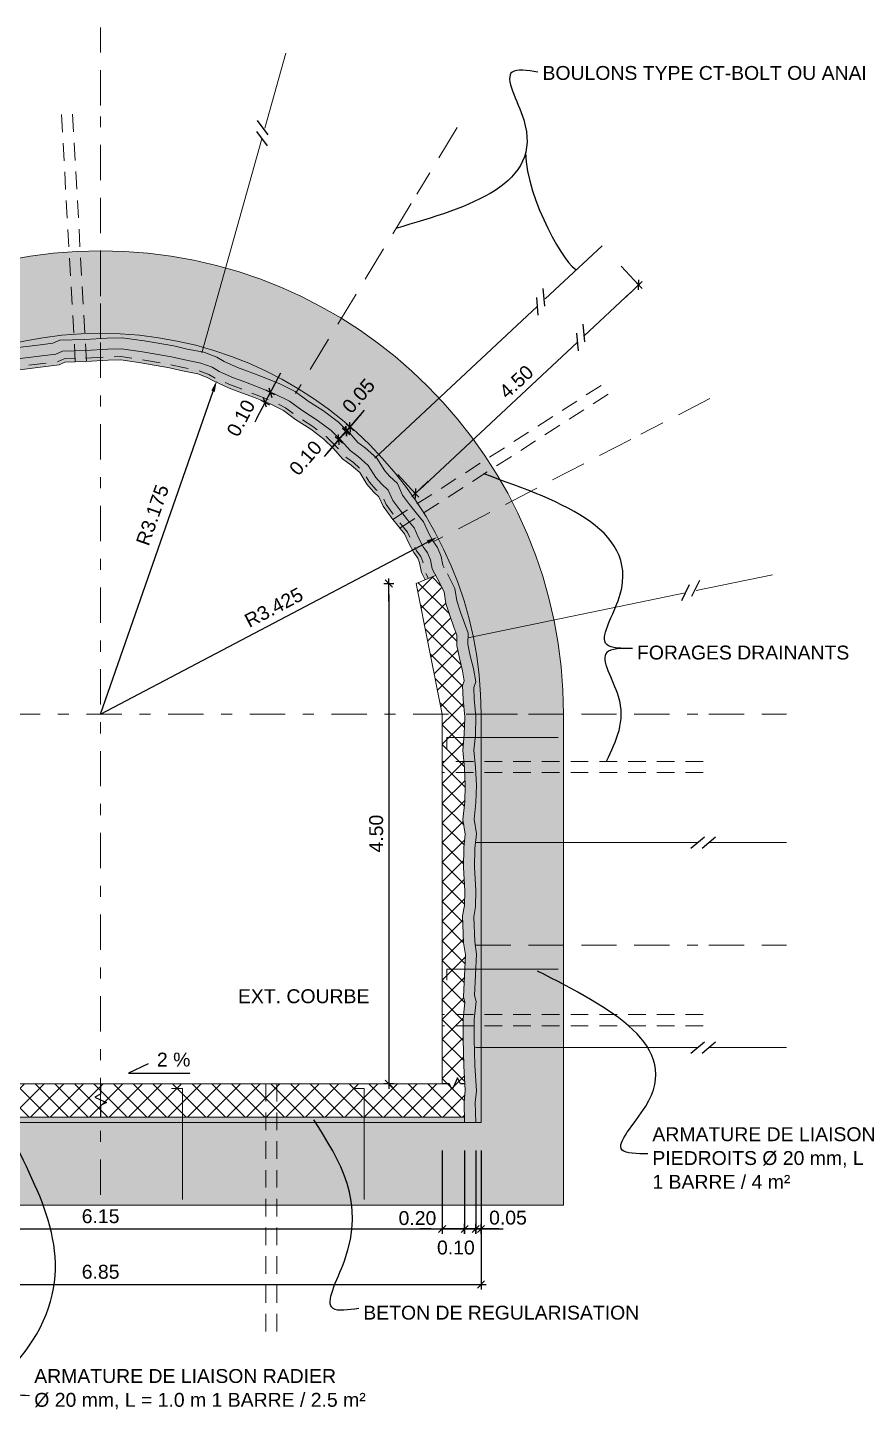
# Model space of a CAD drawing. Header units: millimetres. Extents: x -133 to 63340, y -143 to 109141.
# Drawn here: x 211.28 to 218.75, y 118.73 to 131.16 of the extents above; entities that cross this region are included whole.
import ezdxf
from ezdxf.enums import TextEntityAlignment as Align

# ---------------------------------------------------------------- set-up
doc = ezdxf.new("R2010")
doc.units = ezdxf.units.MM
doc.header["$MEASUREMENT"] = 0
doc.header["$PDMODE"] = 67
doc.linetypes.add('TRATTEGGIATA2', pattern=[9.525, 6.35, -3.175])
doc.linetypes.add('TRATTOPUNTO2', pattern=[12.7, 6.35, -3.175, 0, -3.175])
doc.layers.add('archi', color=5, linetype='Continuous', plot=False)
for name, color, linetype in [('DIME', 6, 'Continuous'), ('LIN010CO', 2, 'Continuous'), ('LIN018CO', 6, 'Continuous'), ('LIN050CO', 3, 'Continuous'), ('TEXT035', 1, 'Continuous'), ('Tratteggi', 2, 'Continuous')]:
    doc.layers.add(name, color=color, linetype=linetype)
doc.styles.add('ARIAL', font='arial.ttf')
doc.linetypes.add('ROCCIA', pattern='A,0.25,[130,BERETTA.shx,S=0.1,R=0,X=0,Y=0],-0.2,0.25', length=0.7)
doc.dimstyles.new('50', dxfattribs={"dimscale": 0.5, "dimtxt": 0.25, "dimasz": 0.2, "dimexe": 0, "dimexo": 0.5, "dimgap": 0.1, "dimtad": 1, "dimzin": 4, "dimdsep": 46, "dimtxsty": 'ARIAL', "dimblk1": 'LINE', "dimblk2": 'LINE', "dimsah": 1, "dimcen": 2.5, "dimclrd": 256, "dimclre": 256, "dimclrt": 1, "dimadec": 0, "dimazin": 0, "dimtfac": 1, "dimtmove": 2, "dimatfit": 3, "dimldrblk": 'LINE', "dimfxl": 1, "dimtvp": 1, "dimtolj": 1, "dimtzin": 0, "dimarcsym": 0})
pattern_1 = [(37.5, (1.38005, -43.13639), (-0.002519734, 0.077072951), [0, -0.0608, 0, -0.068, 0, -0.065]), (7.5, (1.38005, -43.13639), (0.07079107, 0.112885843), [0, -0.0328, 0, -0.0548, 0, -0.021]), (327.5, (1.33085, -43.13639), (0.124565674, 0.000226362), [0, -0.02, 0, -0.072, 0, -0.094]), (317.5, (1.33085, -43.13639), (0.120245064, 0.035107023), [0, -0.01, 0, -0.0472, 0, -0.054])]
pattern_2 = [(45, (1.38005, 0), (-0.08838835, 0.08838835), []), (135, (1.38005, 0), (-0.08838835, -0.08838835), [])]

# ---------------------------------------------------------------- blocks, each defined once
blk = doc.blocks.new('LINE')
for p, q in [((-1.6, 0), (0.45, 0)), ((0, 0.45), (0, -0.45))]:
    blk.add_line(p, q)
at = {"color": 3}
blk.add_line((-0.32, -0.32), (0.32, 0.32), dxfattribs=at)
blk = doc.blocks.new('*D18')
at = {"layer": 'Defpoints', "color": 0, "transparency": 16777216}
for p in [(208.865, 121.313), (215.015, 121.313), (215.015, 120.357)]:
    blk.add_point(p, dxfattribs=at)
at = {"layer": 'LIN018CO', "lineweight": -2, "transparency": 16777216}
for p, q in [((208.865, 121.063), (208.865, 120.357)), ((215.015, 121.063), (215.015, 120.357)), ((208.965, 120.357), (214.915, 120.357))]:
    blk.add_line(p, q, dxfattribs=at)
at = {"layer": 'LIN018CO', "lineweight": -2, "transparency": 16777216, "xscale": 0.1, "yscale": 0.1, "zscale": 0.1, "rotation": 180}
blk.add_blockref('LINE', (208.865, 120.357), dxfattribs=at)
at = {"layer": 'LIN018CO', "lineweight": -2, "transparency": 16777216, "xscale": 0.1, "yscale": 0.1, "zscale": 0.1}
blk.add_blockref('LINE', (215.015, 120.357), dxfattribs=at)
at = {"layer": 'LIN018CO', "color": 1, "lineweight": 0, "transparency": 16777216, "insert": (211.94, 120.471), "char_height": 0.125, "attachment_point": 5, "style": 'ARIAL'}
blk.add_mtext('\\A1;6.15', dxfattribs=at)
blk = doc.blocks.new('*D15')
at = {"layer": 'Defpoints', "color": 0, "transparency": 16777216}
for p in [(208.515, 121.313), (215.365, 121.313), (215.365, 119.857)]:
    blk.add_point(p, dxfattribs=at)
at = {"layer": 'LIN018CO', "lineweight": -2, "transparency": 16777216}
for p, q in [((208.515, 121.063), (208.515, 119.857)), ((215.365, 121.063), (215.365, 119.857)), ((208.615, 119.857), (215.265, 119.857))]:
    blk.add_line(p, q, dxfattribs=at)
at = {"layer": 'LIN018CO', "lineweight": -2, "transparency": 16777216, "xscale": 0.1, "yscale": 0.1, "zscale": 0.1, "rotation": 180}
blk.add_blockref('LINE', (208.515, 119.857), dxfattribs=at)
at = {"layer": 'LIN018CO', "lineweight": -2, "transparency": 16777216, "xscale": 0.1, "yscale": 0.1, "zscale": 0.1}
blk.add_blockref('LINE', (215.365, 119.857), dxfattribs=at)
at = {"layer": 'LIN018CO', "color": 1, "lineweight": 0, "transparency": 16777216, "insert": (211.94, 119.971), "char_height": 0.125, "attachment_point": 5, "style": 'ARIAL'}
blk.add_mtext('\\A1;6.85', dxfattribs=at)
blk = doc.blocks.new('*D17')
at = {"layer": 'Defpoints', "color": 0, "transparency": 16777216}
for p in [(215.217, 121.313), (215.317, 121.313), (215.317, 120.357)]:
    blk.add_point(p, dxfattribs=at)
at = {"layer": 'DIME', "lineweight": -2, "transparency": 16777216}
for p, q in [((215.217, 121.063), (215.217, 120.357)), ((215.317, 121.063), (215.317, 120.357)), ((215.117, 120.357), (215.017, 120.357)), ((215.217, 120.357), (215.317, 120.357)), ((215.417, 120.357), (215.517, 120.357))]:
    blk.add_line(p, q, dxfattribs=at)
at = {"layer": 'DIME', "lineweight": -2, "transparency": 16777216, "xscale": 0.1, "yscale": 0.1, "zscale": 0.1}
blk.add_blockref('LINE', (215.217, 120.357), dxfattribs=at)
at = {"layer": 'DIME', "lineweight": -2, "transparency": 16777216, "xscale": 0.1, "yscale": 0.1, "zscale": 0.1, "rotation": 180}
blk.add_blockref('LINE', (215.317, 120.357), dxfattribs=at)
at = {"layer": 'DIME', "color": 1, "transparency": 16777216, "insert": (215.138, 120.189), "char_height": 0.125, "attachment_point": 5, "style": 'ARIAL'}
blk.add_mtext('\\A1;0.10', dxfattribs=at)
blk = doc.blocks.new('*D16')
at = {"layer": 'Defpoints', "color": 0, "transparency": 16777216}
for p in [(215.317, 121.313), (215.365, 121.313), (215.365, 120.357)]:
    blk.add_point(p, dxfattribs=at)
at = {"layer": 'DIME', "lineweight": -2, "transparency": 16777216}
for p, q in [((215.365, 121.063), (215.365, 120.357)), ((215.217, 120.357), (215.117, 120.357)), ((215.317, 120.357), (215.365, 120.357)), ((215.465, 120.357), (215.565, 120.357))]:
    blk.add_line(p, q, dxfattribs=at)
at = {"layer": 'DIME', "lineweight": -2, "transparency": 16777216, "xscale": 0.1, "yscale": 0.1, "zscale": 0.1}
blk.add_blockref('LINE', (215.317, 120.357), dxfattribs=at)
at = {"layer": 'DIME', "lineweight": -2, "transparency": 16777216, "xscale": 0.1, "yscale": 0.1, "zscale": 0.1, "rotation": 180}
blk.add_blockref('LINE', (215.365, 120.357), dxfattribs=at)
at = {"layer": 'DIME', "color": 1, "transparency": 16777216, "insert": (215.607, 120.458), "char_height": 0.125, "attachment_point": 5, "style": 'ARIAL'}
blk.add_mtext('\\A1;0.05', dxfattribs=at)
blk = doc.blocks.new('*D25')
at = {"layer": 'Defpoints', "color": 0, "transparency": 16777216}
for p in [(215.015, 121.313), (215.217, 121.313), (215.015, 120.357)]:
    blk.add_point(p, dxfattribs=at)
at = {"layer": 'DIME', "lineweight": -2, "transparency": 16777216}
for p, q in [((215.015, 121.063), (215.015, 120.357)), ((214.915, 120.357), (214.815, 120.357)), ((215.217, 120.357), (215.015, 120.357)), ((215.317, 120.357), (215.417, 120.357))]:
    blk.add_line(p, q, dxfattribs=at)
at = {"layer": 'DIME', "lineweight": -2, "transparency": 16777216, "xscale": 0.1, "yscale": 0.1, "zscale": 0.1}
blk.add_blockref('LINE', (215.015, 120.357), dxfattribs=at)
at = {"layer": 'DIME', "lineweight": -2, "transparency": 16777216, "xscale": 0.1, "yscale": 0.1, "zscale": 0.1, "rotation": 180}
blk.add_blockref('LINE', (215.217, 120.357), dxfattribs=at)
at = {"layer": 'DIME', "color": 1, "transparency": 16777216, "insert": (214.792, 120.454), "char_height": 0.125, "attachment_point": 5, "style": 'ARIAL'}
blk.add_mtext('\\A1;0.20', dxfattribs=at)
blk = doc.blocks.new('*D26')
at = {"layer": 'Defpoints', "color": 0, "transparency": 16777216}
for p in [(213.421, 127.791), (213.467, 127.88), (213.467, 127.88)]:
    blk.add_point(p, dxfattribs=at)
at = {"layer": 'DIME', "lineweight": -2, "transparency": 16777216}
for p, q in [((213.514, 127.968), (213.561, 128.057)), ((213.421, 127.791), (213.467, 127.88)), ((213.374, 127.703), (213.327, 127.615))]:
    blk.add_line(p, q, dxfattribs=at)
at = {"layer": 'DIME', "lineweight": -2, "transparency": 16777216, "xscale": 0.1, "yscale": 0.1, "zscale": 0.1}
for p, rotation in [((213.467, 127.88), 242.1600738975006), ((213.421, 127.791), 62.16007389750063)]:
    blk.add_blockref('LINE', p, dxfattribs=dict(at, rotation=rotation))
at = {"layer": 'DIME', "color": 1, "transparency": 16777216, "insert": (213.203, 127.651), "char_height": 0.125, "attachment_point": 5, "rotation": 62.1601, "style": 'ARIAL'}
blk.add_mtext('\\A1;0.10', dxfattribs=at)
blk = doc.blocks.new('*D22')
at = {"layer": 'Defpoints', "color": 0, "transparency": 16777216}
for p in [(214.15, 127.532), (214.183, 127.57), (214.183, 127.57)]:
    blk.add_point(p, dxfattribs=at)
at = {"layer": 'DIME', "lineweight": -2, "transparency": 16777216}
for p, q in [((214.248, 127.645), (214.314, 127.721)), ((214.15, 127.532), (214.183, 127.57)), ((214.084, 127.457), (214.019, 127.381))]:
    blk.add_line(p, q, dxfattribs=at)
at = {"layer": 'DIME', "lineweight": -2, "transparency": 16777216, "xscale": 0.1, "yscale": 0.1, "zscale": 0.1}
for p, rotation in [((214.183, 127.57), 229.0222349801997), ((214.15, 127.532), 49.02223498019975)]:
    blk.add_blockref('LINE', p, dxfattribs=dict(at, rotation=rotation))
at = {"layer": 'DIME', "color": 1, "transparency": 16777216, "insert": (214.262, 127.851), "char_height": 0.125, "attachment_point": 5, "rotation": 49.0222, "style": 'ARIAL'}
blk.add_mtext('\\A1;0.05', dxfattribs=at)
blk = doc.blocks.new('*D21')
at = {"layer": 'Defpoints', "color": 0, "transparency": 16777216}
for p in [(214.15, 127.532), (214.15, 127.532), (214.084, 127.457)]:
    blk.add_point(p, dxfattribs=at)
at = {"layer": 'DIME', "lineweight": -2, "transparency": 16777216}
for p, q in [((214.215, 127.608), (214.281, 127.683)), ((214.084, 127.457), (214.15, 127.532)), ((214.019, 127.381), (213.953, 127.306))]:
    blk.add_line(p, q, dxfattribs=at)
at = {"layer": 'DIME', "lineweight": -2, "transparency": 16777216, "xscale": 0.1, "yscale": 0.1, "zscale": 0.1}
for p, rotation in [((214.15, 127.532), 229.0222349801997), ((214.084, 127.457), 49.02223498019975)]:
    blk.add_blockref('LINE', p, dxfattribs=dict(at, rotation=rotation))
at = {"layer": 'DIME', "color": 1, "transparency": 16777216, "insert": (213.785, 127.292), "char_height": 0.125, "attachment_point": 5, "rotation": 49.0222, "style": 'ARIAL'}
blk.add_mtext('\\A1;0.10', dxfattribs=at)
blk = doc.blocks.new('*D35')
at = {"layer": 'Defpoints', "color": 0, "transparency": 16777216}
for p in [(214.782, 126.163), (214.534, 121.663), (214.793, 121.663)]:
    blk.add_point(p, dxfattribs=at)
at = {"layer": 'LIN018CO', "lineweight": -2, "transparency": 16777216}
for p, q in [((214.532, 126.163), (214.534, 126.163)), ((214.534, 126.063), (214.534, 121.763)), ((214.543, 121.663), (214.534, 121.663))]:
    blk.add_line(p, q, dxfattribs=at)
at = {"layer": 'LIN018CO', "lineweight": -2, "transparency": 16777216, "xscale": 0.1, "yscale": 0.1, "zscale": 0.1}
for p, rotation in [((214.534, 126.163), 90), ((214.534, 121.663), 270)]:
    blk.add_blockref('LINE', p, dxfattribs=dict(at, rotation=rotation))
at = {"layer": 'LIN018CO', "color": 1, "lineweight": 0, "transparency": 16777216, "insert": (214.421, 123.913), "char_height": 0.125, "attachment_point": 5, "rotation": 90, "style": 'ARIAL'}
blk.add_mtext('\\A1;4.50', dxfattribs=at)
blk = doc.blocks.new('*D58')
at = {"layer": 'Defpoints', "color": 0, "transparency": 16777216}
for p in [(214.972, 126.581), (211.94, 124.988)]:
    blk.add_point(p, dxfattribs=at)
at = {"layer": 'DIME', "lineweight": -2, "transparency": 16777216}
blk.add_line((211.94, 124.988), (214.884, 126.535), dxfattribs=at)
at = {"layer": 'DIME', "transparency": 16777216}
blk.add_solid([(214.876, 126.55), (214.891, 126.52), (214.972, 126.581)], dxfattribs=at)
at = {"layer": 'DIME', "color": 1, "transparency": 16777216, "insert": (213.499, 125.947), "char_height": 0.125, "attachment_point": 5, "rotation": 27.7207, "style": 'ARIAL'}
blk.add_mtext('\\A1;R3.425', dxfattribs=at)
blk = doc.blocks.new('*D59')
at = {"layer": 'Defpoints', "color": 0, "transparency": 16777216}
for p in [(212.985, 127.987), (211.94, 124.988)]:
    blk.add_point(p, dxfattribs=at)
at = {"layer": 'DIME', "lineweight": -2, "transparency": 16777216}
blk.add_line((211.94, 124.988), (212.952, 127.892), dxfattribs=at)
at = {"layer": 'DIME', "transparency": 16777216}
blk.add_solid([(212.936, 127.898), (212.968, 127.887), (212.985, 127.987)], dxfattribs=at)
at = {"layer": 'DIME', "color": 1, "transparency": 16777216, "insert": (212.407, 126.779), "char_height": 0.125, "attachment_point": 5, "rotation": 70.7911, "style": 'ARIAL'}
blk.add_mtext('\\A1;R3.175', dxfattribs=at)

msp = doc.modelspace()

# ---------------------------------------------------------------- hatches: boundary and pattern name
h = msp.add_hatch()
h.set_pattern_fill('AR-SAND', color=256, scale=0.04, style=0)
h.set_pattern_definition([(37.5, (1.38005, 0), (-0.002519734, 0.07707295), [0, -0.0608, 0, -0.068, 0, -0.065]), (7.5, (1.38005, 0), (0.07079107, 0.112885843), [0, -0.0328, 0, -0.0548, 0, -0.021]), (327.5, (1.33085, 0), (0.124565674, 0.000226362), [0, -0.02, 0, -0.072, 0, -0.094]), (317.5, (1.33085, 0), (0.120245064, 0.035107023), [0, -0.01, 0, -0.0472, 0, -0.054])])
h.paths.add_polyline_path([(215.294, 125.6832, 0.1375061), (214.4442, 127.3252), (214.4169, 127.2998), (214.3219, 127.3838), (214.2549, 127.4327), (214.1819, 127.5167), (214.0802, 127.6144), (213.9465, 127.7152), (213.8089, 127.8038), (213.6916, 127.8903), (213.5468, 127.9607), (213.3884, 128.0256), (213.2634, 128.073), (213.1725, 128.1063), (213.0525, 128.1598), (212.9872, 128.1981), (212.8701, 128.2426), (212.72, 128.2714), (212.599, 128.2998), (212.3334, 128.3453), (212.1327, 128.3742), (211.9997, 128.3703), (211.9402, 128.367), (211.9402, 128.2668), (212.0039, 128.2704), (212.127, 128.274), (212.3178, 128.2465), (212.5791, 128.2017), (212.6991, 128.1736), (212.8427, 128.146), (212.9438, 128.1076), (213.0066, 128.0707), (213.1348, 128.0136), (213.2284, 127.9793), (213.3518, 127.9325), (213.5059, 127.8694), (213.6396, 127.8044), (213.7521, 127.7214), (213.8892, 127.6331), (214.0153, 127.5382), (214.1094, 127.4477), (214.1869, 127.3586), (214.2592, 127.3058), (214.3497, 127.2257), (214.417, 127.1162), (214.4687, 127.0583), (214.5286, 127.0035), (214.57, 126.9082), (214.6416, 126.8128), (214.7025, 126.7347), (214.7611, 126.6637), (214.8057, 126.5691), (214.8436, 126.4933), (214.8838, 126.4386), (214.9084, 126.3765), (214.9239, 126.2947), (214.9725, 126.2037), (215.0321, 126.087), (215.049, 125.9836), (215.0842, 125.874), (215.1204, 125.7713), (215.1473, 125.6988), (215.1455, 125.6067), (215.1694, 125.4912), (215.1975, 125.377), (215.2136, 125.2871), (215.198, 125.2455), (215.2022, 125.1189), (215.2163, 124.9883), (215.3169, 124.9883), (215.302, 125.1259), (215.2986, 125.2289), (215.3169, 125.2777), (215.2954, 125.3978), (215.267, 125.5133), (215.2457, 125.616), (215.2469, 125.6734)])
h.paths.add_polyline_path([(214.8838, 126.4386), (214.8436, 126.4933), (214.8057, 126.5691), (214.7611, 126.6637), (214.7025, 126.7347), (214.6416, 126.8128), (214.57, 126.9082), (214.5286, 127.0035), (214.4687, 127.0583), (214.417, 127.1162), (214.3497, 127.2257), (214.2592, 127.3058), (214.1869, 127.3586), (214.1094, 127.4477), (214.0153, 127.5382), (213.8892, 127.6331), (213.7521, 127.7214), (213.6396, 127.8044), (213.5059, 127.8694), (213.3518, 127.9325), (213.2284, 127.9793), (213.1348, 128.0136), (213.0066, 128.0707), (212.9438, 128.1076), (212.8427, 128.146), (212.6991, 128.1736), (212.5791, 128.2017), (212.3178, 128.2465), (212.127, 128.274), (212.0039, 128.2704), (211.9402, 128.2668), (211.9402, 128.1667), (212.0082, 128.1705), (212.1212, 128.1738), (212.3022, 128.1477), (212.5593, 128.1037), (212.6783, 128.0758), (212.8153, 128.0494), (212.9005, 128.0171), (212.9608, 127.9816), (213.0972, 127.9209), (213.1935, 127.8856), (213.3151, 127.8395), (213.465, 127.7781), (213.5877, 127.7184), (213.6953, 127.6391), (213.832, 127.551), (213.9503, 127.4619), (214.0368, 127.3787), (214.1188, 127.2844), (214.1965, 127.2278), (214.2723, 127.1607), (214.3365, 127.0562), (214.3975, 126.9879), (214.4454, 126.9441), (214.4829, 126.8576), (214.5622, 126.752), (214.6245, 126.6721), (214.676, 126.6097), (214.7158, 126.5254), (214.758, 126.441), (214.7955, 126.3898), (214.8119, 126.3485), (214.8286, 126.261), (214.8628, 126.1968), (214.9557, 126.2352), (214.9239, 126.2947), (214.9084, 126.3765)], flags=16)
h.paths.add_polyline_path([(211.9402, 128.4133), (211.9402, 128.367), (211.9997, 128.3703), (212.1327, 128.3742), (212.3334, 128.3453), (212.599, 128.2998), (212.72, 128.2714), (212.8533, 128.2458), (212.8647, 128.2862, 0.0684311)])
h.paths.add_polyline_path([(212.8647, 128.2862), (212.8533, 128.2458), (212.8701, 128.2426), (212.9872, 128.1981), (213.0525, 128.1598), (213.1725, 128.1063), (213.2634, 128.073), (213.3884, 128.0256), (213.5468, 127.9607), (213.6916, 127.8903), (213.8089, 127.8038), (213.9465, 127.7152), (214.0802, 127.6144), (214.1819, 127.5167), (214.2549, 127.4327), (214.3219, 127.3838), (214.4169, 127.2998), (214.4442, 127.3252, 0.1375061)], flags=17)
h.paths.add_polyline_path([(215.294, 125.6832), (215.2469, 125.6734), (215.2457, 125.616), (215.267, 125.5133), (215.2954, 125.3978), (215.3169, 125.2777), (215.2986, 125.2289), (215.302, 125.1259), (215.3169, 124.9883), (215.3652, 124.9883, 0.0511206)])
h.paths.add_polyline_path([(211.5096, 128.3238), (211.5722, 128.3532), (211.7984, 128.3591), (211.9402, 128.367), (211.9402, 128.4133, 0.0684311), (211.0158, 128.2862), (211.0275, 128.2445), (211.1718, 128.2829), (211.3991, 128.3097)])
h.paths.add_polyline_path([(211.0158, 128.2862, 0.1375061), (209.4363, 127.3252), (209.467, 127.2965), (209.4935, 127.3265), (209.6653, 127.4812), (209.7147, 127.5344), (209.7962, 127.6037), (209.8821, 127.6502), (209.9383, 127.6989), (210.0335, 127.7523), (210.1264, 127.8247), (210.2465, 127.9022), (210.4819, 128.031), (210.5603, 128.0914), (210.7772, 128.1475), (210.9596, 128.2265), (211.0275, 128.2445)], flags=17)
h.paths.add_polyline_path([(209.4166, 127.2397), (209.467, 127.2965), (209.4363, 127.3252, 0.1375061), (208.5865, 125.6832), (208.6351, 125.6731), (208.6549, 125.7159), (208.6846, 125.833), (208.714, 125.9083), (208.74, 126.0605), (208.7681, 126.1567), (208.8688, 126.3857), (208.9026, 126.4458), (208.9382, 126.5282), (208.9874, 126.619), (209.0468, 126.7494), (209.1461, 126.8934), (209.2719, 127.0574), (209.3524, 127.1509)], flags=16)
h.paths.add_polyline_path([(208.6038, 125.5278), (208.6318, 125.6659), (208.6351, 125.6731), (208.5865, 125.6832, 0.0511206), (208.5152, 124.9883), (208.5653, 124.9883), (208.557, 125.013), (208.5866, 125.2322), (208.5995, 125.3826), (208.5976, 125.4638)])
h.paths.add_polyline_path([(208.7028, 125.513), (208.7275, 125.6346), (208.7496, 125.6824), (208.78, 125.8024), (208.8109, 125.8814), (208.8376, 126.038), (208.8622, 126.1224), (208.9584, 126.341), (208.9923, 126.4013), (209.0282, 126.4845), (209.0769, 126.5744), (209.1342, 126.6999), (209.227, 126.8345), (209.3496, 126.9943), (209.431, 127.0889), (209.4947, 127.1771), (209.5646, 127.2559), (209.7355, 127.4099), (209.7839, 127.462), (209.853, 127.5207), (209.9393, 127.5675), (209.996, 127.6167), (210.089, 127.6687), (210.1844, 127.7431), (210.2977, 127.8162), (210.5367, 127.947), (210.6051, 127.9997), (210.8098, 128.0527), (210.9925, 128.1318), (211.1906, 128.1845), (211.4113, 128.2104), (211.5378, 128.2266), (211.5957, 128.2537), (211.8025, 128.2591), (211.9402, 128.2668), (211.9402, 128.367), (211.7984, 128.3591), (211.5722, 128.3532), (211.5096, 128.3238), (211.3991, 128.3097), (211.1718, 128.2829), (210.9596, 128.2265), (210.7772, 128.1475), (210.5603, 128.0914), (210.4819, 128.031), (210.2465, 127.9022), (210.1264, 127.8247), (210.0335, 127.7523), (209.9383, 127.6989), (209.8821, 127.6502), (209.7962, 127.6037), (209.7147, 127.5344), (209.6653, 127.4812), (209.4935, 127.3265), (209.4166, 127.2397), (209.3524, 127.1509), (209.2719, 127.0574), (209.1461, 126.8934), (209.0468, 126.7494), (208.9874, 126.619), (208.9382, 126.5282), (208.9026, 126.4458), (208.8688, 126.3857), (208.7681, 126.1567), (208.74, 126.0605), (208.714, 125.9083), (208.6846, 125.833), (208.6549, 125.7159), (208.6318, 125.6659), (208.6038, 125.5278), (208.5976, 125.4638), (208.5995, 125.3826), (208.5866, 125.2322), (208.557, 125.013), (208.5653, 124.9883), (208.6707, 124.9883), (208.6592, 125.0227), (208.6861, 125.2213), (208.6996, 125.3795), (208.6977, 125.4602)])
h.paths.add_polyline_path([(208.8232, 125.6032), (208.8442, 125.6488), (208.8754, 125.7718), (208.9077, 125.8546), (208.9352, 126.0155), (208.9564, 126.0881), (209.0479, 126.2962), (209.082, 126.3569), (209.1183, 126.4408), (209.1665, 126.5298), (209.2215, 126.6504), (209.3078, 126.7757), (209.4272, 126.9312), (209.5095, 127.0269), (209.5729, 127.1144), (209.6357, 127.1854), (209.8057, 127.3385), (209.8532, 127.3896), (209.9098, 127.4378), (209.9966, 127.4848), (210.0538, 127.5344), (210.1445, 127.5852), (210.2423, 127.6615), (210.3489, 127.7302), (210.5915, 127.8631), (210.6499, 127.908), (210.8424, 127.9578), (211.0254, 128.037), (211.2094, 128.086), (211.4235, 128.1112), (211.5661, 128.1294), (211.6192, 128.1543), (211.8066, 128.1592), (211.9402, 128.1667), (211.9402, 128.2668), (211.8025, 128.2591), (211.5957, 128.2537), (211.5378, 128.2266), (211.4113, 128.2104), (211.1906, 128.1845), (210.9925, 128.1318), (210.8098, 128.0527), (210.6051, 127.9997), (210.5367, 127.947), (210.2977, 127.8162), (210.1844, 127.7431), (210.089, 127.6687), (209.996, 127.6167), (209.9393, 127.5675), (209.853, 127.5207), (209.7839, 127.462), (209.7355, 127.4099), (209.5646, 127.2559), (209.4947, 127.1771), (209.431, 127.0889), (209.3496, 126.9943), (209.227, 126.8345), (209.1342, 126.6999), (209.0769, 126.5744), (209.0282, 126.4845), (208.9923, 126.4013), (208.9584, 126.341), (208.8622, 126.1224), (208.8376, 126.038), (208.8109, 125.8814), (208.78, 125.8024), (208.7496, 125.6824), (208.7275, 125.6346), (208.7028, 125.513), (208.6977, 125.4602), (208.6996, 125.3795), (208.6861, 125.2213), (208.6592, 125.0227), (208.6707, 124.9883), (208.7714, 124.9883), (208.7715, 125.002), (208.7614, 125.0323), (208.7855, 125.2103), (208.7997, 125.3764), (208.7978, 125.4565), (208.8018, 125.4982)], flags=17)
h = msp.add_hatch()
h.set_pattern_fill('AR-SAND', color=256, scale=0.04, style=0)
h.set_pattern_definition(pattern_1)
h.paths.add_polyline_path([(215.3652, 124.9883), (215.3169, 124.9883), (215.3191, 124.968), (215.3133, 124.7992), (215.3004, 124.665), (215.3151, 124.5086), (215.3228, 124.3491), (215.317, 124.1936), (215.3024, 124.0441), (215.3232, 123.9103), (215.3152, 123.8331), (215.3652, 123.8331)])
h.paths.add_polyline_path([(215.3228, 124.3491), (215.3151, 124.5086), (215.3004, 124.665), (215.3133, 124.7992), (215.3191, 124.968), (215.3169, 124.9883), (215.2163, 124.9883), (215.2189, 124.9643), (215.2135, 124.8057), (215.2, 124.6651), (215.2154, 124.5015), (215.2227, 124.3486), (215.2172, 124.2003), (215.2017, 124.0412), (215.2224, 123.9077), (215.2097, 123.7841), (215.2058, 123.6069), (215.219, 123.3981), (215.2154, 123.265), (215.1981, 123.173), (215.2079, 122.9317), (215.2245, 122.8229), (215.2056, 122.446), (215.2184, 122.3945), (215.204, 122.2466), (215.2021, 122.0672), (215.2097, 121.8239), (215.2226, 121.6022), (215.2114, 121.4975), (215.2166, 121.3133), (215.3167, 121.3133), (215.3116, 121.4936), (215.3229, 121.5998), (215.3096, 121.8283), (215.3021, 122.0682), (215.304, 122.2412), (215.3197, 122.402), (215.3062, 122.4559), (215.3249, 122.828), (215.3076, 122.9413), (215.2985, 123.1657), (215.3151, 123.2544), (215.3191, 123.3999), (215.3059, 123.6089), (215.3095, 123.7779), (215.3232, 123.9103), (215.3024, 124.0441), (215.317, 124.1936)])
h.paths.add_polyline_path([(215.3652, 123.8331), (215.3152, 123.8331), (215.3095, 123.7779), (215.3059, 123.6089), (215.3191, 123.3999), (215.3151, 123.2544), (215.2985, 123.1657), (215.3076, 122.9413), (215.3123, 122.9107), (215.3652, 122.9107)])
h.paths.add_polyline_path([(215.3652, 122.9107), (215.3123, 122.9107), (215.3249, 122.828), (215.3062, 122.4559), (215.3197, 122.402), (215.304, 122.2412), (215.3021, 122.0682), (215.3096, 121.8283), (215.3229, 121.5998), (215.3116, 121.4936), (215.3167, 121.3133), (215.3652, 121.3133)])
h = msp.add_hatch()
h.set_pattern_fill('AR-SAND', color=256, scale=0.04, style=0)
h.set_pattern_definition(pattern_1)
h.paths.add_polyline_path([(215.2152, 121.3633), (211.9402, 121.3633), (211.9402, 121.3133), (215.2166, 121.3133)])
h.paths.add_polyline_path([(211.9402, 121.3633), (208.6652, 121.3633), (208.6649, 121.3133), (211.9402, 121.3133)])
at = {"layer": 'LIN010CO'}
h = msp.add_hatch(dxfattribs=at)
h.set_pattern_fill('AR-CONC', color=256, scale=0.05, style=0)
h.set_pattern_definition([(50, (0, 0), (0.3586301, -0.03137607), [0.0375, -0.4125]), (355, (0, 0), (-0.06937567, 0.37609607), [0.03, -0.33]), (100.4514, (0.0299, -0.0026), (0.2892547, 0.34471977), [0.0318701, -0.35057106]), (46.1842, (0, 0.1), (0.5336205, -0.0827595), [0.05625, -0.61875]), (96.6356, (0.04447, 0.0931), (0.4673314, 0.4870589), [0.0478051, -0.5258565]), (351.1842, (0, 0.1), (0.467331, 0.4870593), [0.045, -0.495]), (21, (0.05, 0.075), (0.29845353, -0.20130945), [0.0375, -0.4125]), (326, (0.05, 0.075), (0.12165767, 0.362575), [0.03, -0.33]), (71.4514, (0.07487, 0.05822), (0.4201113, 0.16126525), [0.0318701, -0.35057106]), (37.5, (0, 0), (0.00607993, 0.16644693), [0, -0.326, 0, -0.335, 0, -0.33125]), (7.5, (0, 0), (0.13153477, 0.19720586), [0, -0.191, 0, -0.3185, 0, -0.12625]), (327.5, (-0.1115, 0), (0.26691122, -0.011277436), [0, -0.125, 0, -0.39, 0, -0.5175]), (317.5, (-0.1615, 0), (0.29159308, 0.0500525), [0, -0.1625, 0, -0.259, 0, -0.3675])])
edge = h.paths.add_edge_path(flags=16)
edge.add_line((209.3527, 121.3133), (215.3652, 121.3133))
edge.add_line((215.3652, 121.3133), (215.3652, 124.9883))
edge.add_arc((211.9402, 124.9883), 3.425, 0, 180)
edge.add_line((208.5152, 124.9883), (208.5152, 121.3133))
edge.add_line((208.5152, 121.3133), (208.5652, 121.3133))
edge.add_line((208.5652, 121.3133), (208.7226, 120.8414))
edge.add_line((208.7226, 120.8414), (209.1953, 120.8414))
edge.add_line((209.1953, 120.8414), (209.3527, 121.3133))
edge = h.paths.add_edge_path()
edge.add_arc((211.9402, 124.9883), 4.1672, 0, 180)
edge.add_line((207.773, 124.9883), (207.773, 120.5711))
edge.add_line((207.773, 120.5711), (216.1074, 120.5711))
edge.add_line((216.1074, 120.5711), (216.1074, 124.9883))
at = {"layer": 'Tratteggi'}
h = msp.add_hatch(dxfattribs=at)
h.set_pattern_fill('ANSI37', color=256, style=0)
h.set_pattern_definition(pattern_2)
h.paths.add_polyline_path([(214.9725, 126.2037), (214.9557, 126.2352), (214.7819, 126.1633, -0.0053317), (214.8063, 126.1024), (214.9867, 126.1759)])
h.paths.add_polyline_path([(215.0321, 126.087), (214.9867, 126.1759), (214.8063, 126.1024, -0.0929554), (215.0152, 124.9883), (215.2163, 124.9883), (215.2022, 125.1189), (215.198, 125.2455), (215.2136, 125.2871), (215.1975, 125.377), (215.1694, 125.4912), (215.1455, 125.6067), (215.1473, 125.6988), (215.1204, 125.7713), (215.0842, 125.874), (215.049, 125.9836)])
h = msp.add_hatch(dxfattribs=at)
h.set_pattern_fill('ANSI37', color=256, style=0)
h.set_pattern_definition(pattern_2)
h.paths.add_polyline_path([(214.7819, 126.1633), (215.0152, 124.9883, 0.0983358)])
h = msp.add_hatch(dxfattribs=at)
h.set_pattern_fill('ANSI37', color=256, style=0)
h.set_pattern_definition(pattern_2)
h.paths.add_polyline_path([(211.9402, 121.6633), (208.8652, 121.6633), (208.8652, 124.9883), (208.6714, 124.9883), (208.6694, 124.7636), (208.6732, 124.7088), (208.6712, 124.6088), (208.6634, 124.5234), (208.6543, 124.4506), (208.6562, 124.2926), (208.673, 124.1336), (208.677, 124.05), (208.6675, 123.9253), (208.6713, 123.798), (208.6675, 123.7195), (208.6715, 123.6376), (208.6601, 123.59), (208.6641, 123.4505), (208.6669, 123.3765), (208.6821, 123.2613), (208.6641, 123.0639), (208.6671, 122.8726), (208.6613, 122.8006), (208.6669, 122.7306), (208.6731, 122.6412), (208.6614, 122.4895), (208.6788, 122.3559), (208.6788, 122.1994), (208.6672, 122.1005), (208.6728, 121.9932), (208.6822, 121.856), (208.6607, 121.7699), (208.6555, 121.7055), (208.6671, 121.616), (208.6652, 121.3633), (211.9402, 121.3633)])
h.paths.add_polyline_path([(215.2114, 121.4975), (215.2226, 121.6022), (215.2097, 121.8239), (215.2021, 122.0672), (215.204, 122.2466), (215.2184, 122.3945), (215.2056, 122.446), (215.2245, 122.8229), (215.2079, 122.9317), (215.1981, 123.173), (215.2154, 123.265), (215.219, 123.3981), (215.2058, 123.6069), (215.2097, 123.7841), (215.2224, 123.9077), (215.2017, 124.0412), (215.2172, 124.2003), (215.2227, 124.3486), (215.2154, 124.5015), (215.2, 124.6651), (215.2135, 124.8057), (215.2189, 124.9643), (215.2163, 124.9883), (215.0152, 124.9883), (215.0152, 121.6633), (211.9402, 121.6633), (211.9402, 121.3633), (215.2152, 121.3633)])

# ---------------------------------------------------------------- linework, layer by layer
for p, q in [((213.3506, 130.3279), (213.4451, 130.1992)), ((213.3437, 130.2281), (213.4382, 130.0995)), ((215.9206, 128.8168), (215.9344, 128.6578)), ((215.8628, 128.7352), (215.8767, 128.5761)), ((216.2245, 128.4136), (216.2383, 128.2546)), ((216.2822, 128.4952), (216.2961, 128.3362)), ((217.3306, 126.1901), (217.2598, 126.047)), ((217.2389, 126.1503), (217.168, 126.0073)), ((217.2543, 123.7815), (217.3762, 123.8846)), ((217.3543, 123.7815), (217.4762, 123.8846)), ((217.2543, 121.9367), (217.3762, 122.0399)), ((217.3543, 121.9367), (217.4762, 122.0399))]:
    msp.add_line(p, q)
at = {"layer": 'archi', "lineweight": 0, "flags": 128}
msp.add_lwpolyline([(216.1074, 124.9883, 1), (207.773, 124.9883), (207.773, 120.5711), (216.1074, 120.5711)], format="xyb", close=True, dxfattribs=at)
at = {"layer": 'DIME'}
for p, q in [((216.6252, 129.0187), (216.7834, 128.8492)), ((216.2914, 128.3901), (216.7103, 128.781)), ((214.8095, 127.007), (216.2314, 128.3341)), ((214.6147, 127.1424), (214.7729, 126.9729))]:
    msp.add_line(p, q, dxfattribs=at)
at = {"layer": 'LIN010CO', "linetype": 'TRATTEGGIATA2', "lineweight": 0, "ltscale": 0.05}
for p, q in [((211.9402, 130.4633), (211.9402, 131.1633)), ((211.9402, 128.3633), (211.9402, 130.3633)), ((215.1499, 130.2636), (214.786, 129.6656)), ((214.7341, 129.5801), (213.6945, 127.8715)), ((217.4242, 127.8266), (216.8026, 127.5049)), ((216.7138, 127.4589), (214.9376, 126.5396)), ((215.3152, 124.9883), (217.3152, 124.9883)), ((217.4152, 124.9883), (218.1152, 124.9883)), ((215.3152, 122.9107), (217.3152, 122.9107)), ((217.4152, 122.9107), (218.1152, 122.9107))]:
    msp.add_line(p, q, dxfattribs=at)
at = {"layer": 'LIN010CO', "linetype": 'TRATTEGGIATA2', "lineweight": 0, "ltscale": 0.025}
for p, q in [((211.7123, 128.1567), (211.5863, 130.4017)), ((211.8123, 128.1595), (211.6862, 130.4073)), ((214.5702, 126.7391), (216.4759, 127.9646)), ((214.6337, 126.661), (216.53, 127.8805)), ((217.3652, 124.5633), (215.0152, 124.5633)), ((217.3652, 124.4633), (215.0152, 124.4633)), ((217.3652, 122.2846), (215.0152, 122.2846)), ((217.3652, 122.1846), (215.0152, 122.1846)), ((213.4277, 121.6633), (213.4277, 119.3633)), ((213.5277, 121.6633), (213.5277, 119.3633))]:
    msp.add_line(p, q, dxfattribs=at)
at = {"layer": 'LIN010CO', "linetype": 'TRATTEGGIATA2', "lineweight": 0, "ltscale": 0.025, "flags": 128}
msp.add_lwpolyline([(208.7414, 124.9883), (208.7415, 124.9973), (208.7308, 125.0294), (208.7557, 125.2136), (208.7696, 125.3774), (208.7678, 125.4576), (208.7721, 125.5026), (208.7945, 125.6126), (208.8158, 125.6589), (208.8468, 125.781), (208.8787, 125.8626), (208.9059, 126.0222), (208.9282, 126.0984), (209.0211, 126.3096), (209.0551, 126.3702), (209.0913, 126.4539), (209.1396, 126.5432), (209.1953, 126.6653), (209.2836, 126.7933), (209.4039, 126.9501), (209.4859, 127.0455), (209.5494, 127.1332), (209.6144, 127.2065), (209.7847, 127.3599), (209.8324, 127.4114), (209.8928, 127.4627), (209.9794, 127.5096), (210.0365, 127.5591), (210.1279, 127.6103), (210.225, 127.686), (210.3335, 127.756), (210.5751, 127.8883), (210.6364, 127.9355), (210.8326, 127.9863), (211.0156, 128.0655), (211.2038, 128.1155), (211.4199, 128.1409), (211.5576, 128.1586), (211.6121, 128.1841), (211.8053, 128.1892), (212.0069, 128.2005), (212.123, 128.2039), (212.3069, 128.1774), (212.5652, 128.1331), (212.6845, 128.1051), (212.8235, 128.0784), (212.9135, 128.0443), (212.9745, 128.0084), (213.1085, 127.9487), (213.2039, 127.9137), (213.3261, 127.8674), (213.4773, 127.8055), (213.6033, 127.7442), (213.7123, 127.6638), (213.8492, 127.5757), (213.9698, 127.4848), (214.0586, 127.3994), (214.1392, 127.3067), (214.2153, 127.2512), (214.2955, 127.1802), (214.3607, 127.0742), (214.4189, 127.009), (214.4704, 126.962), (214.5091, 126.8728), (214.586, 126.7702), (214.6479, 126.6909), (214.7015, 126.6259), (214.7428, 126.5385), (214.7837, 126.4567), (214.822, 126.4044), (214.8408, 126.3569), (214.8572, 126.2711), (214.8907, 126.2083)], dxfattribs=at)
at = {"layer": 'LIN018CO', "color": 1, "lineweight": 0}
for p, q in [((213.418, 130.2601), (213.6069, 130.9341)), ((212.8512, 128.238), (213.391, 130.1638)), ((215.9429, 128.7239), (216.4546, 129.2015)), ((214.4076, 127.291), (215.8698, 128.6556)), ((217.9868, 126.2411), (217.3014, 126.0991)), ((217.2034, 126.0788), (215.245, 125.673)), ((215.3152, 123.8331), (217.3152, 123.8331)), ((217.4152, 123.8331), (218.1152, 123.8331)), ((215.3152, 121.9883), (217.3152, 121.9883)), ((217.4152, 121.9883), (218.1152, 121.9883))]:
    msp.add_line(p, q, dxfattribs=at)
at = {"layer": 'LIN018CO', "linetype": 'TRATTOPUNTO2', "lineweight": 0, "ltscale": 0.05}
for p, q in [((211.9402, 120.6635), (211.9402, 128.9731)), ((208.1379, 124.9883), (215.694, 124.9883))]:
    msp.add_line(p, q, dxfattribs=at)
at = {"layer": 'LIN018CO'}
for p, q in [((212.369, 121.8434), (212.1903, 121.7596)), ((212.1903, 121.7596), (212.7434, 121.7596))]:
    msp.add_line(p, q, dxfattribs=at)
at = {"layer": 'LIN018CO', "lineweight": 0}
msp.add_line((208.6652, 121.3633), (215.2152, 121.3633), dxfattribs=at)
at = {"layer": 'LIN018CO', "lineweight": 0, "flags": 128}
for points in [[(211.1718, 128.2829), (211.3991, 128.3097), (211.5096, 128.3238), (211.5722, 128.3532), (211.7984, 128.3591), (211.9997, 128.3703), (212.1327, 128.3742), (212.3334, 128.3453), (212.599, 128.2998), (212.72, 128.2714), (212.8701, 128.2426), (212.9872, 128.1981), (213.0525, 128.1598), (213.1725, 128.1063), (213.2634, 128.073), (213.3884, 128.0256), (213.5468, 127.9607), (213.6916, 127.8903), (213.8089, 127.8038), (213.9465, 127.7152), (214.0802, 127.6144), (214.1819, 127.5167), (214.2549, 127.4327), (214.3219, 127.3838), (214.4271, 127.2908), (214.4976, 127.1761), (214.54, 127.1287), (214.6118, 127.0629), (214.657, 126.9588), (214.721, 126.8735), (214.7805, 126.7973), (214.8462, 126.7177), (214.8957, 126.6128), (214.9293, 126.5456), (214.972, 126.4874), (215.0048, 126.4046), (215.0193, 126.3283), (215.033, 126.3028)], [(211.1906, 128.1845), (211.4113, 128.2104), (211.5378, 128.2266), (211.5957, 128.2537), (211.8025, 128.2591), (212.0039, 128.2704), (212.127, 128.274), (212.3178, 128.2465), (212.5791, 128.2017), (212.6991, 128.1736), (212.8427, 128.146), (212.9438, 128.1076), (213.0066, 128.0707), (213.1348, 128.0136), (213.2284, 127.9793), (213.3518, 127.9325), (213.5059, 127.8694), (213.6396, 127.8044), (213.7521, 127.7214), (213.8892, 127.6331), (214.0153, 127.5382), (214.1094, 127.4477), (214.1869, 127.3586), (214.2592, 127.3058), (214.3497, 127.2257), (214.417, 127.1162), (214.4687, 127.0583), (214.5286, 127.0035), (214.57, 126.9082), (214.6416, 126.8128), (214.7025, 126.7347), (214.7611, 126.6637), (214.8057, 126.5691), (214.8436, 126.4933), (214.8838, 126.4386), (214.9084, 126.3765), (214.9239, 126.2947), (214.9725, 126.2037), (215.0321, 126.087), (215.049, 125.9836), (215.0842, 125.874), (215.1204, 125.7713), (215.1473, 125.6988), (215.1455, 125.6067), (215.1694, 125.4912), (215.1975, 125.377), (215.2136, 125.2871), (215.198, 125.2455), (215.2022, 125.1189), (215.2189, 124.9643), (215.2135, 124.8057), (215.2, 124.6651), (215.2154, 124.5015), (215.2227, 124.3486), (215.2172, 124.2003), (215.2017, 124.0412), (215.2224, 123.9077), (215.2097, 123.7841), (215.2058, 123.6069), (215.219, 123.3981), (215.2154, 123.265), (215.1981, 123.173), (215.2079, 122.9317), (215.2245, 122.8229), (215.2056, 122.446), (215.2184, 122.3945), (215.204, 122.2466), (215.2021, 122.0672), (215.2097, 121.8239), (215.2226, 121.6022), (215.2114, 121.4975), (215.2166, 121.3133)], [(211.2094, 128.086), (211.4235, 128.1112), (211.5661, 128.1294), (211.6192, 128.1543), (211.8066, 128.1592), (212.0082, 128.1705), (212.1212, 128.1738), (212.3022, 128.1477), (212.5593, 128.1037), (212.6783, 128.0758), (212.8153, 128.0494), (212.9005, 128.0171), (212.9608, 127.9816), (213.0972, 127.9209), (213.1935, 127.8856), (213.3151, 127.8395), (213.465, 127.7781), (213.5877, 127.7184), (213.6953, 127.6391), (213.832, 127.551), (213.9503, 127.4619), (214.0368, 127.3787), (214.1188, 127.2844), (214.1965, 127.2278), (214.2723, 127.1607), (214.3365, 127.0562), (214.3975, 126.9879), (214.4454, 126.9441), (214.4829, 126.8576), (214.5622, 126.752), (214.6245, 126.6721), (214.676, 126.6097), (214.7158, 126.5254), (214.758, 126.441), (214.7955, 126.3898), (214.8119, 126.3485), (214.8286, 126.261), (214.8628, 126.1968)], [(215.0611, 126.25), (215.1283, 126.1186), (215.1465, 126.0071), (215.179, 125.9059), (215.2144, 125.8053), (215.2477, 125.7159), (215.2457, 125.616), (215.267, 125.5133), (215.2954, 125.3978), (215.3169, 125.2777), (215.2986, 125.2289), (215.302, 125.1259), (215.3191, 124.968), (215.3133, 124.7992), (215.3004, 124.665), (215.3151, 124.5086), (215.3228, 124.3491), (215.317, 124.1936), (215.3024, 124.0441), (215.3232, 123.9103), (215.3095, 123.7779), (215.3059, 123.6089), (215.3191, 123.3999), (215.3151, 123.2544), (215.2985, 123.1657), (215.3076, 122.9413), (215.3249, 122.828), (215.3062, 122.4559), (215.3197, 122.402), (215.304, 122.2412), (215.3021, 122.0682), (215.3096, 121.8283), (215.3229, 121.5998), (215.3116, 121.4936), (215.3167, 121.3133)]]:
    msp.add_lwpolyline(points, dxfattribs=at)
at = {"layer": 'LIN018CO', "ltscale": 2, "flags": 128}
for points in [[(215.2191, 121.6633), (215.1787, 121.6633), (215.1535, 121.7163), (215.1287, 121.6633), (215.1035, 121.6103), (215.0787, 121.6633), (215.0152, 121.6633)], [(211.9402, 121.6633), (211.9402, 121.5681), (211.8873, 121.5429), (211.9402, 121.5181), (211.9932, 121.4929), (211.9402, 121.4681), (211.9402, 121.3633)]]:
    msp.add_lwpolyline(points, dxfattribs=at)
at = {"layer": 'LIN018CO'}
for points in [[(215.8765, 130.764), (215.6458, 130.764), (215.7483, 130.3347), (214.5985, 129.3573)], [(216.727, 125.5787), (216.4963, 125.6141), (216.5988, 126.0081), (215.3911, 127.1481)], [(216.727, 125.5787), (216.4963, 125.5434), (216.5988, 125.1494), (216.4909, 124.5633)], [(216.8656, 121.0315), (216.6349, 121.0668), (216.8466, 121.4608), (215.8741, 122.6759)], [(214.2632, 119.6408), (214.0325, 119.6408), (214.135, 120.0702), (213.8595, 121.3389)], [(211.3013, 118.8565), (211.0706, 118.8918), (211.2823, 119.2858), (211.1953, 121.0778)]]:
    msp.add_spline(points, degree=3, dxfattribs=at)
msp.add_open_spline([(215.7662, 130.0375), (215.7718, 129.6132), (216.1423, 129.0009), (216.2233, 128.9856)], degree=3, dxfattribs=at)
at = {"layer": 'LIN050CO', "linetype": 'Continuous', "lineweight": 0}
for p, q in [((214.7819, 126.1633), (214.9557, 126.2352)), ((214.7819, 126.1633), (215.0152, 124.9883)), ((215.0152, 124.9883), (215.0152, 121.6633)), ((215.0573, 124.7788), (215.0573, 124.6788)), ((216.0573, 124.7788), (215.0573, 124.7788)), ((215.0573, 122.6933), (215.0573, 122.5933)), ((216.0573, 122.6933), (215.0573, 122.6933)), ((208.8652, 121.6633), (215.0152, 121.6633)), ((212.6768, 121.6212), (212.5768, 121.6212)), ((212.6768, 120.6212), (212.6768, 121.6212)), ((214.3111, 121.6212), (214.2111, 121.6212)), ((214.3111, 120.6212), (214.3111, 121.6212))]:
    msp.add_line(p, q, dxfattribs=at)
at = {"layer": 'LIN050CO', "linetype": 'ROCCIA', "lineweight": 0, "flags": 128}
msp.add_lwpolyline([(209.3527, 121.3133), (215.3652, 121.3133), (215.3652, 124.9883, 1), (208.5152, 124.9883), (208.5152, 121.3133), (208.5652, 121.3133), (208.7226, 120.8414), (209.1953, 120.8414)], format="xyb", close=True, dxfattribs=at)

# ---------------------------------------------------------------- block references
at = {"layer": 'DIME', "xscale": 0.1, "yscale": 0.1, "zscale": 0.1}
for p, rotation in [((216.7834, 128.8492), 43.02347273690426), ((214.7729, 126.9729), 223.0234727369042)]:
    msp.add_blockref('LINE', p, dxfattribs=dict(at, rotation=rotation))

# ---------------------------------------------------------------- texts
at = {"layer": 'DIME', "color": 1, "insert": (215.6822, 127.9772), "char_height": 0.125, "attachment_point": 5, "rotation": 43.02347, "style": 'ARIAL'}
msp.add_mtext('\\A1;4.50', dxfattribs=at)
at = {"layer": 'TEXT035', "style": 'ARIAL'}
for s, p in [('BOULONS TYPE CT-BOLT OU ANALOGUE', (215.9178, 130.6931)), ('FORAGES DRAINANTS', (216.7683, 125.4794)), ('ARMATURE DE LIAISON', (216.9069, 121.1465)), ('PIEDROITS %%C 20 mm, L = 1.0 m', (216.9069, 120.9322)), ('1 BARRE / 4 m²', (216.9069, 120.7179)), ('BETON DE REGULARISATION', (214.3045, 119.5415)), ('ARMATURE DE LIAISON RADIER', (211.3426, 118.9715)), ('%%C 20 mm, L = 1.0 m 1 BARRE / 2.5 m²', (211.3426, 118.7572))]:
    msp.add_text(s, height=0.125, dxfattribs=at).set_placement(p)
for s, p in [('EXT. COURBE', (214.3597, 122.3878)), ('2 %', (212.7479, 121.8177))]:
    msp.add_text(s, height=0.125, dxfattribs=at).set_placement(p, align=Align.RIGHT)

# ---------------------------------------------------------------- dimensions: what is measured, and where the dimension line sits
at = {"layer": 'DIME'}
for base, p1, p2, angle, picture, middle in [((213.4673, 127.8798), (213.4206, 127.7914), (213.4673, 127.8798), 62.16007, '*D26', (213.2032, 127.6511)), ((214.1826, 127.5698), (214.1498, 127.5321), (214.1826, 127.5698), 49.02223, '*D22', (214.2623, 127.851)), ((214.1498, 127.5321), (214.0842, 127.4566), (214.1498, 127.5321), 49.02223, '*D21', (213.785, 127.2922))]:
    dim = msp.add_linear_dim(base=base, p1=p1, p2=p2, angle=angle, dimstyle='50', override={"dimzin": 0, "dimse1": 1, "dimse2": 1}, dxfattribs=at)
    dim.commit()
    dim.dimension.update_dxf_attribs({"geometry": picture, "text_midpoint": middle, "dimtype": 160})
for mpoint, picture, middle in [((212.9848, 127.9865), '*D59', (212.4069, 126.7794)), ((214.9721, 126.5815), '*D58', (213.4986, 125.9468))]:
    dim = msp.add_radius_dim(center=(211.9402, 124.9883), mpoint=mpoint, dimstyle='50', override={"dimdec": 3}, dxfattribs=at)
    dim.commit()
    dim.dimension.update_dxf_attribs({"geometry": picture, "text_midpoint": middle, "dimtype": 164})
for base, p1, p2, override, picture, middle in [((215.0152, 120.3569), (215.2166, 121.3133), (215.0152, 121.3133), {"dimzin": 0, "dimse1": 1}, '*D25', (214.7924, 120.454)), ((215.3167, 120.3569), (215.2166, 121.3133), (215.3167, 121.3133), {"dimzin": 0, "dimse1": 0}, '*D17', (215.1384, 120.1895)), ((215.3652, 120.3569), (215.3167, 121.3133), (215.3652, 121.3133), {"dimzin": 0, "dimse1": 1}, '*D16', (215.6071, 120.4577))]:
    dim = msp.add_linear_dim(base=base, p1=p1, p2=p2, dimstyle='50', override=override, dxfattribs=at)
    dim.commit()
    dim.dimension.update_dxf_attribs({"geometry": picture, "text_midpoint": middle, "dimtype": 160})
at = {"layer": 'LIN018CO', "lineweight": 0}
dim = msp.add_linear_dim(base=(214.5344, 121.6633), p1=(214.7819, 126.1633), p2=(214.7933, 121.6633), angle=90, dimstyle='50', dxfattribs=at)
dim.commit()
dim.dimension.update_dxf_attribs({"geometry": '*D35', "text_midpoint": (214.4206, 123.9133)})
for base, p1, p2, picture, middle in [((215.3652, 119.8569), (208.5152, 121.3133), (215.3652, 121.3133), '*D15', (211.9402, 119.9707)), ((215.0152, 120.3569), (208.8652, 121.3133), (215.0152, 121.3133), '*D18', (211.9402, 120.4707))]:
    dim = msp.add_linear_dim(base=base, p1=p1, p2=p2, dimstyle='50', dxfattribs=at)
    dim.commit()
    dim.dimension.update_dxf_attribs({"geometry": picture, "text_midpoint": middle})

doc.saveas('drawing.dxf')
